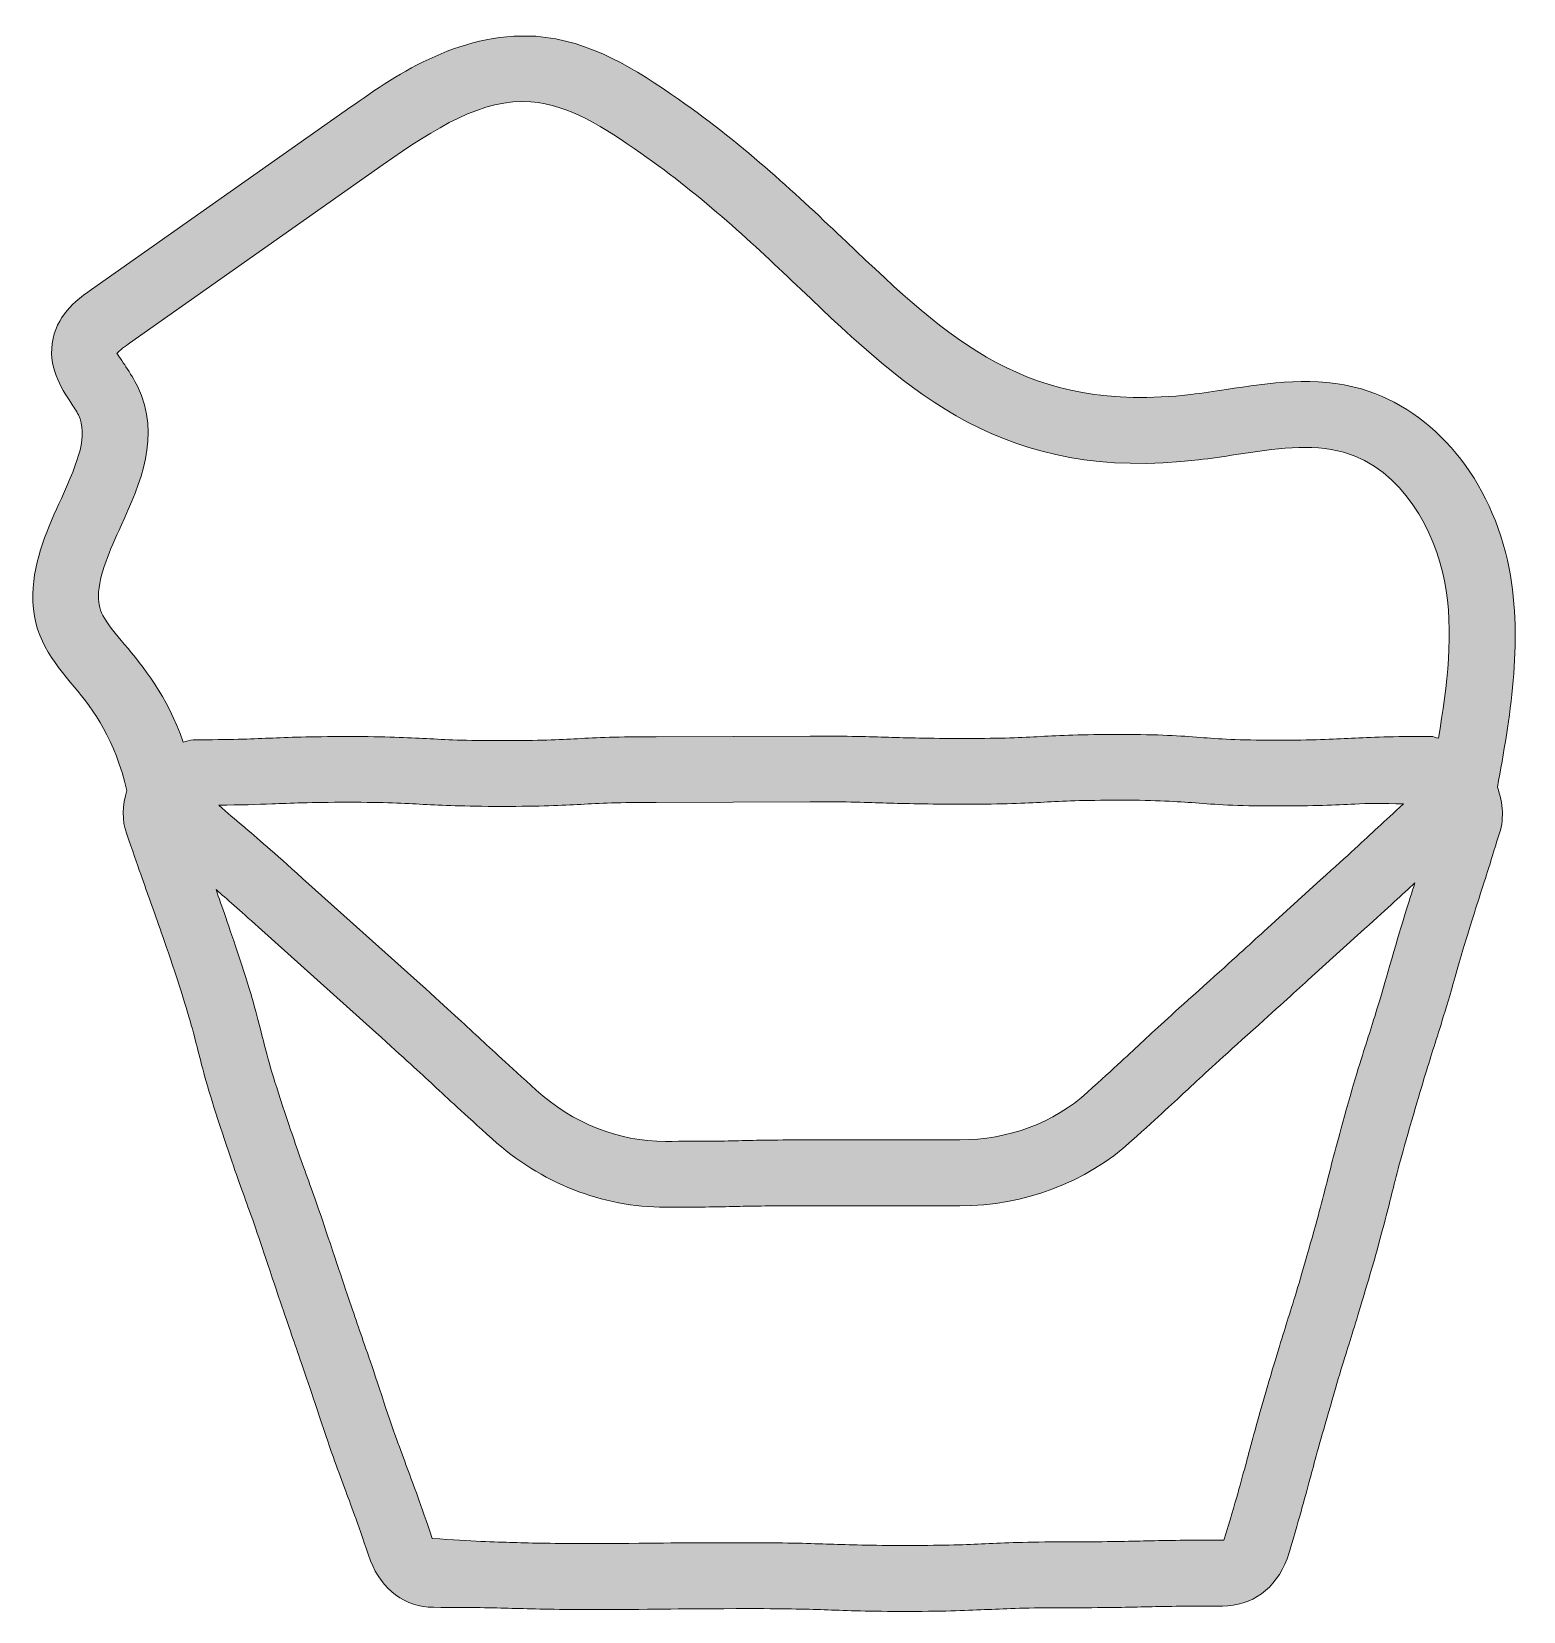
# Model space of a CAD drawing. Header units: millimetres. Extents: x 2.42 to 4.82, y -4.74 to -2.2.
import ezdxf

# ---------------------------------------------------------------- set-up
doc = ezdxf.new("R2010")
doc.units = ezdxf.units.MM
doc.header["$MEASUREMENT"] = 0
doc.layers.add('Outlines', color=7, linetype='Continuous', lineweight=0)

msp = doc.modelspace()

# ---------------------------------------------------------------- hatches: boundary and pattern name
at = {"layer": 'Outlines', "true_color": 0x231f20, "transparency": 33554687}
h = msp.add_hatch(color=250, dxfattribs=at)
h.dxf.hatch_style = 2
edge = h.paths.add_edge_path()
edge.add_spline(control_points=[(4.6051, -3.693), (4.5885, -3.7507), (4.5796, -3.7793), (4.5706, -3.8079), (4.5613, -3.8371), (4.5517, -3.8664), (4.5348, -3.9253), (4.5176, -3.986), (4.51, -4.0159), (4.5021, -4.0466), (4.4948, -4.0752), (4.4876, -4.1041), (4.4714, -4.1606), (4.4549, -4.2185), (4.4459, -4.2475), (4.4366, -4.2764), (4.4276, -4.3057), (4.4183, -4.335), (4.4011, -4.3942), (4.386, -4.4469), (4.378, -4.4766), (4.3708, -4.5031), (4.3622, -4.5358), (4.3543, -4.5644), (4.3346, -4.6288), (4.3346, -4.6288), (4.3339, -4.6288), (4.3322, -4.6288), (4.2685, -4.6288), (4.2368, -4.6295), (4.2051, -4.6302), (4.1737, -4.6309), (4.1424, -4.6316), (4.0797, -4.6316), (4.0149, -4.6316), (3.9829, -4.6333), (3.9505, -4.6347), (3.9195, -4.6361), (3.8881, -4.6374), (3.8261, -4.6374), (3.7634, -4.6374), (3.7321, -4.6364), (3.7009, -4.6354), (3.6687, -4.6343), (3.6365, -4.633), (3.572, -4.633), (3.4444, -4.6326), (3.4442, -4.634), (3.3171, -4.6343), (3.2542, -4.6343), (3.2227, -4.6337), (3.1912, -4.6326), (3.159, -4.6319), (3.1268, -4.6309), (3.0603, -4.6261), (3.0413, -4.5699), (3.0305, -4.541), (3.02, -4.5131), (3.0089, -4.4834), (2.9984, -4.4555), (2.9788, -4.3959), (2.9597, -4.3384), (2.9495, -4.3091), (2.9395, -4.2805), (2.9294, -4.2509), (2.9194, -4.222), (2.8997, -4.1627), (2.8803, -4.1041), (2.8698, -4.0749), (2.8593, -4.0459), (2.8489, -4.017), (2.8386, -3.988), (2.8193, -3.9298), (2.8003, -3.8726), (2.7929, -3.8435), (2.7855, -3.8142), (2.7778, -3.7834), (2.7699, -3.7526), (2.75, -3.6923), (2.7319, -3.6376), (2.7218, -3.6091), (2.7121, -3.5818), (2.7296, -3.597), (2.7495, -3.6143), (2.7804, -3.6423), (2.7804, -3.6423), (2.9695, -3.8118), (2.9695, -3.8118), (3.0164, -3.8542), (3.0394, -3.8756), (3.0627, -3.8971), (3.0859, -3.9188), (3.1094, -3.9405), (3.1566, -3.9832), (3.2346, -4.0538), (3.3336, -4.0931), (3.4358, -4.0931), (3.4956, -4.0931), (3.5255, -4.0924), (3.5553, -4.0917), (3.5848, -4.0911), (3.6141, -4.0907), (3.6726, -4.0907), (3.6726, -4.0907), (3.9095, -4.0907), (3.9095, -4.0907), (4.0139, -4.0907), (4.1124, -4.0535), (4.1861, -3.9863), (4.2316, -3.9453), (4.2547, -3.9236), (4.2771, -3.9029), (4.3012, -3.8806), (4.3243, -3.859), (4.3729, -3.8154), (4.4225, -3.7712), (4.4459, -3.7496), (4.4704, -3.7272), (4.4704, -3.7272), (4.5613, -3.6449), (4.5613, -3.6449), (4.6001, -3.6098), (4.6222, -3.5896), (4.6421, -3.5711), (4.6322, -3.602), (4.623, -3.6308), (4.6051, -3.693)], knot_values=[0, 0, 0, 0, 1, 1, 1, 2, 2, 2, 3, 3, 3, 4, 4, 4, 5, 5, 5, 6, 6, 6, 7, 7, 7, 8, 8, 8, 9, 9, 9, 10, 10, 10, 11, 11, 11, 12, 12, 12, 13, 13, 13, 14, 14, 14, 15, 15, 15, 16, 16, 16, 17, 17, 17, 18, 18, 18, 19, 19, 19, 20, 20, 20, 21, 21, 21, 22, 22, 22, 23, 23, 23, 24, 24, 24, 25, 25, 25, 26, 26, 26, 27, 27, 27, 28, 28, 28, 29, 29, 29, 30, 30, 30, 31, 31, 31, 32, 32, 32, 33, 33, 33, 34, 34, 34, 35, 35, 35, 36, 36, 36, 37, 37, 37, 38, 38, 38, 39, 39, 39, 40, 40, 40, 41, 41, 41, 42, 42, 42, 42], degree=3, periodic=0)
edge = h.paths.add_edge_path()
edge.add_spline(control_points=[(4.6236, -3.4439), (4.6078, -3.4584), (4.595, -3.4702), (4.5827, -3.4818), (4.5599, -3.503), (4.5368, -3.5245), (4.4903, -3.566), (4.4903, -3.566), (4.399, -3.6492), (4.399, -3.6492), (4.3746, -3.6714), (4.3515, -3.6928), (4.3026, -3.7366), (4.253, -3.781), (4.2295, -3.8027), (4.2051, -3.8254), (4.183, -3.8459), (4.16, -3.8673), (4.1152, -3.9078), (4.0607, -3.9574), (3.9877, -3.9846), (3.9095, -3.9846), (3.9095, -3.9846), (3.6726, -3.9846), (3.6726, -3.9846), (3.613, -3.9846), (3.5831, -3.9853), (3.5533, -3.986), (3.5238, -3.9867), (3.4945, -3.987), (3.4358, -3.987), (3.36, -3.987), (3.2863, -3.9581), (3.2277, -3.9047), (3.1809, -3.8623), (3.1578, -3.8409), (3.1345, -3.8194), (3.1113, -3.7977), (3.0878, -3.776), (3.0405, -3.7333), (3.0405, -3.7333), (2.8513, -3.5638), (2.8513, -3.5638), (2.8034, -3.5205), (2.7792, -3.4997), (2.7545, -3.4787), (2.7428, -3.4688), (2.731, -3.4587), (2.7165, -3.446), (2.7516, -3.4456), (2.7789, -3.4449), (2.8019, -3.4439), (2.8324, -3.4427), (2.863, -3.4413), (2.9242, -3.4413), (2.9848, -3.4413), (3.0153, -3.4429), (3.0456, -3.4446), (3.0773, -3.4461), (3.109, -3.4479), (3.1726, -3.4479), (3.2362, -3.4479), (3.2678, -3.4463), (3.2995, -3.4446), (3.3299, -3.443), (3.3602, -3.4415), (3.4208, -3.4415), (3.4208, -3.4415), (3.6687, -3.4404), (3.6687, -3.4404), (3.7302, -3.4404), (3.7608, -3.4415), (3.7915, -3.4425), (3.823, -3.4434), (3.8547, -3.4444), (3.9178, -3.4444), (3.9815, -3.4444), (4.0132, -3.4427), (4.0452, -3.4411), (4.0759, -3.4394), (4.1062, -3.4379), (4.1675, -3.4379), (4.2282, -3.4379), (4.2585, -3.4401), (4.2888, -3.4423), (4.3208, -3.4448), (4.3532, -3.4472), (4.4176, -3.4472), (4.4814, -3.4472), (4.5134, -3.4456), (4.5455, -3.4441), (4.5654, -3.4431), (4.5908, -3.4429), (4.6236, -3.4439)], knot_values=[0, 0, 0, 0, 1, 1, 1, 2, 2, 2, 3, 3, 3, 4, 4, 4, 5, 5, 5, 6, 6, 6, 7, 7, 7, 8, 8, 8, 9, 9, 9, 10, 10, 10, 11, 11, 11, 12, 12, 12, 13, 13, 13, 14, 14, 14, 15, 15, 15, 16, 16, 16, 17, 17, 17, 18, 18, 18, 19, 19, 19, 20, 20, 20, 21, 21, 21, 22, 22, 22, 23, 23, 23, 24, 24, 24, 25, 25, 25, 26, 26, 26, 27, 27, 27, 28, 28, 28, 29, 29, 29, 30, 30, 30, 31, 31, 31, 31], degree=3, periodic=0)
edge = h.paths.add_edge_path()
edge.add_spline(control_points=[(2.5228, -3.1094), (2.5237, -3.0744), (2.5411, -3.0362), (2.5594, -2.9957), (2.59, -2.9283), (2.6245, -2.8519), (2.5855, -2.7718), (2.5804, -2.7611), (2.5738, -2.7507), (2.5671, -2.7404), (2.5619, -2.7323), (2.554, -2.7202), (2.5526, -2.7192), (2.5551, -2.7149), (2.5678, -2.706), (2.5726, -2.7025), (2.5726, -2.7025), (2.9812, -2.4148), (2.9812, -2.4148), (3.0648, -2.3563), (3.1416, -2.3077), (3.2191, -2.3139), (3.2799, -2.3184), (3.3376, -2.3556), (3.3962, -2.3966), (3.4981, -2.4679), (3.5772, -2.543), (3.6537, -2.6157), (3.8289, -2.7824), (3.9808, -2.927), (4.294, -2.8901), (4.3139, -2.8879), (4.3339, -2.8848), (4.3543, -2.8817), (4.4163, -2.8722), (4.4748, -2.8632), (4.5272, -2.8779), (4.623, -2.9052), (4.6747, -3.0067), (4.6898, -3.0851), (4.7057, -3.1673), (4.6944, -3.2532), (4.68, -3.3383), (4.6758, -3.3378), (4.6721, -3.3352), (4.6678, -3.3352), (4.604, -3.3352), (4.572, -3.3367), (4.5399, -3.3383), (4.5096, -3.3398), (4.479, -3.3414), (4.4176, -3.3414), (4.357, -3.3414), (4.3267, -3.3392), (4.2964, -3.3369), (4.2643, -3.3345), (4.232, -3.3321), (4.1675, -3.3321), (4.1035, -3.3321), (4.0718, -3.3338), (4.0397, -3.3354), (4.0091, -3.3371), (3.9787, -3.3386), (3.9178, -3.3386), (3.8563, -3.3386), (3.8256, -3.3376), (3.7949, -3.3366), (3.7634, -3.3357), (3.7317, -3.3347), (3.6687, -3.3347), (3.6687, -3.3347), (3.4208, -3.3357), (3.4208, -3.3357), (3.3574, -3.3357), (3.3257, -3.3373), (3.294, -3.339), (3.2637, -3.3405), (3.2334, -3.3421), (3.1726, -3.3421), (3.112, -3.3421), (3.0815, -3.3405), (3.0511, -3.3388), (3.0195, -3.3373), (2.9878, -3.3355), (2.9242, -3.3355), (2.8608, -3.3355), (2.8291, -3.3367), (2.7974, -3.3381), (2.7669, -3.3393), (2.7363, -3.3407), (2.6753, -3.3407), (2.6696, -3.3407), (2.6647, -3.3438), (2.6592, -3.3446), (2.633, -3.2691), (2.5947, -3.2228), (2.5647, -3.1871), (2.5351, -3.1521), (2.5222, -3.1354), (2.5228, -3.1094)], knot_values=[0, 0, 0, 0, 1, 1, 1, 2, 2, 2, 3, 3, 3, 4, 4, 4, 5, 5, 5, 6, 6, 6, 7, 7, 7, 8, 8, 8, 9, 9, 9, 10, 10, 10, 11, 11, 11, 12, 12, 12, 13, 13, 13, 14, 14, 14, 15, 15, 15, 16, 16, 16, 17, 17, 17, 18, 18, 18, 19, 19, 19, 20, 20, 20, 21, 21, 21, 22, 22, 22, 23, 23, 23, 24, 24, 24, 25, 25, 25, 26, 26, 26, 27, 27, 27, 28, 28, 28, 29, 29, 29, 30, 30, 30, 31, 31, 31, 32, 32, 32, 33, 33, 33, 33], degree=3, periodic=0)
edge = h.paths.add_edge_path()
edge.add_spline(control_points=[(4.7939, -3.0649), (4.7663, -2.9228), (4.6729, -2.8095), (4.5561, -2.7761), (4.4814, -2.7549), (4.4087, -2.7659), (4.3381, -2.7771), (4.3195, -2.7798), (4.3005, -2.7828), (4.2816, -2.785), (4.0173, -2.8152), (3.8954, -2.6994), (3.7266, -2.539), (3.6509, -2.4672), (3.5653, -2.3857), (3.4568, -2.3098), (3.3884, -2.262), (3.3144, -2.2149), (3.2268, -2.2085), (3.1001, -2.2009), (2.9976, -2.2739), (2.9202, -2.3284), (2.9202, -2.3284), (2.5116, -2.616), (2.5116, -2.616), (2.4918, -2.6298), (2.4588, -2.6532), (2.4498, -2.6949), (2.44, -2.7392), (2.4631, -2.7747), (2.4784, -2.7981), (2.4827, -2.8047), (2.4872, -2.8112), (2.4905, -2.8179), (2.5065, -2.851), (2.4908, -2.8908), (2.4631, -2.9521), (2.4422, -2.9981), (2.4186, -3.0503), (2.4171, -3.1064), (2.4152, -3.1738), (2.45, -3.2151), (2.4836, -3.2553), (2.5158, -3.2934), (2.5497, -3.3409), (2.5685, -3.4222), (2.5617, -3.4458), (2.5598, -3.4703), (2.5687, -3.4926), (2.5867, -3.5459), (2.5973, -3.575), (2.6067, -3.6017), (2.6181, -3.6335), (2.6284, -3.662), (2.6495, -3.7255), (2.6682, -3.7822), (2.6756, -3.8113), (2.6829, -3.8402), (2.6908, -3.8713), (2.6985, -3.9023), (2.7187, -3.9629), (2.7385, -4.0228), (2.749, -4.0521), (2.7597, -4.0817), (2.7699, -4.11), (2.7802, -4.1386), (2.7991, -4.1958), (2.8191, -4.2561), (2.8293, -4.2854), (2.8396, -4.3153), (2.8494, -4.3436), (2.8594, -4.3725), (2.8782, -4.429), (2.8987, -4.4907), (2.9096, -4.5196), (2.9209, -4.5503), (2.9311, -4.5772), (2.9416, -4.6054), (2.9607, -4.6619), (2.9788, -4.7088), (3.0169, -4.737), (3.0623, -4.737), (3.1254, -4.737), (3.1569, -4.7377), (3.1884, -4.7387), (3.2206, -4.7394), (3.2527, -4.7405), (3.3171, -4.7405), (3.4444, -4.7405), (3.4442, -4.7391), (3.572, -4.7391), (3.6346, -4.7391), (3.6659, -4.7401), (3.6971, -4.7411), (3.7293, -4.7422), (3.7615, -4.7436), (3.8261, -4.7436), (3.8909, -4.7436), (3.9229, -4.7418), (3.9553, -4.7405), (3.9863, -4.7391), (4.0177, -4.7377), (4.0797, -4.7377), (4.1434, -4.7377), (4.1755, -4.737), (4.2072, -4.7363), (4.2385, -4.7356), (4.2699, -4.7349), (4.3322, -4.7349), (4.3794, -4.7349), (4.418, -4.7077), (4.4366, -4.6588), (4.4562, -4.5933), (4.4642, -4.5641), (4.4731, -4.5306), (4.4803, -4.5045), (4.4879, -4.4755), (4.5031, -4.4235), (4.5196, -4.3656), (4.5286, -4.3367), (4.5379, -4.3077), (4.5468, -4.2785), (4.5561, -4.2492), (4.5734, -4.1896), (4.5899, -4.1317), (4.5975, -4.1017), (4.6047, -4.0724), (4.6123, -4.0428), (4.6195, -4.0135), (4.6368, -3.9546), (4.6533, -3.8971), (4.6622, -3.8685), (4.6712, -3.8399), (4.6805, -3.8106), (4.6902, -3.7813), (4.707, -3.7223), (4.726, -3.6558), (4.7349, -3.628), (4.746, -3.5941), (4.7539, -3.5691), (4.7632, -3.5409), (4.7766, -3.4959), (4.7868, -3.4702), (4.7839, -3.4427), (4.775, -3.4167), (4.7947, -3.3083), (4.8169, -3.1859), (4.7939, -3.0649)], knot_values=[0, 0, 0, 0, 1, 1, 1, 2, 2, 2, 3, 3, 3, 4, 4, 4, 5, 5, 5, 6, 6, 6, 7, 7, 7, 8, 8, 8, 9, 9, 9, 10, 10, 10, 11, 11, 11, 12, 12, 12, 13, 13, 13, 14, 14, 14, 15, 15, 15, 16, 16, 16, 17, 17, 17, 18, 18, 18, 19, 19, 19, 20, 20, 20, 21, 21, 21, 22, 22, 22, 23, 23, 23, 24, 24, 24, 25, 25, 25, 26, 26, 26, 27, 27, 27, 28, 28, 28, 29, 29, 29, 30, 30, 30, 31, 31, 31, 32, 32, 32, 33, 33, 33, 34, 34, 34, 35, 35, 35, 36, 36, 36, 37, 37, 37, 38, 38, 38, 39, 39, 39, 40, 40, 40, 41, 41, 41, 42, 42, 42, 43, 43, 43, 44, 44, 44, 45, 45, 45, 46, 46, 46, 47, 47, 47, 48, 48, 48, 49, 49, 49, 49], degree=3, periodic=0)

# ---------------------------------------------------------------- linework, layer by layer
at = {"layer": 'Outlines'}
for points, knots in [([(4.7939, -3.0649), (4.7663, -2.9228), (4.6729, -2.8095), (4.5561, -2.7761), (4.4814, -2.7549), (4.4087, -2.7659), (4.3381, -2.7771), (4.3195, -2.7798), (4.3005, -2.7828), (4.2816, -2.785), (4.0173, -2.8152), (3.8954, -2.6994), (3.7266, -2.539), (3.6509, -2.4672), (3.5653, -2.3857), (3.4568, -2.3098), (3.3884, -2.262), (3.3144, -2.2149), (3.2268, -2.2085), (3.1001, -2.2009), (2.9976, -2.2739), (2.9202, -2.3284), (2.9202, -2.3284), (2.5116, -2.616), (2.5116, -2.616), (2.4918, -2.6298), (2.4588, -2.6532), (2.4498, -2.6949), (2.44, -2.7392), (2.4631, -2.7747), (2.4784, -2.7981), (2.4827, -2.8047), (2.4872, -2.8112), (2.4905, -2.8179), (2.5065, -2.851), (2.4908, -2.8908), (2.4631, -2.9521), (2.4422, -2.9981), (2.4186, -3.0503), (2.4171, -3.1064), (2.4152, -3.1738), (2.45, -3.2151), (2.4836, -3.2553), (2.5158, -3.2934), (2.5497, -3.3409), (2.5685, -3.4222), (2.5617, -3.4458), (2.5598, -3.4703), (2.5687, -3.4926), (2.5867, -3.5459), (2.5973, -3.575), (2.6067, -3.6017), (2.6181, -3.6335), (2.6284, -3.662), (2.6495, -3.7255), (2.6682, -3.7822), (2.6756, -3.8113), (2.6829, -3.8402), (2.6908, -3.8713), (2.6985, -3.9023), (2.7187, -3.9629), (2.7385, -4.0228), (2.749, -4.0521), (2.7597, -4.0817), (2.7699, -4.11), (2.7802, -4.1386), (2.7991, -4.1958), (2.8191, -4.2561), (2.8293, -4.2854), (2.8396, -4.3153), (2.8494, -4.3436), (2.8594, -4.3725), (2.8782, -4.429), (2.8987, -4.4907), (2.9096, -4.5196), (2.9209, -4.5503), (2.9311, -4.5772), (2.9416, -4.6054), (2.9607, -4.6619), (2.9788, -4.7088), (3.0169, -4.737), (3.0623, -4.737), (3.1254, -4.737), (3.1569, -4.7377), (3.1884, -4.7387), (3.2206, -4.7394), (3.2527, -4.7405), (3.3171, -4.7405), (3.4444, -4.7405), (3.4442, -4.7391), (3.572, -4.7391), (3.6346, -4.7391), (3.6659, -4.7401), (3.6971, -4.7411), (3.7293, -4.7422), (3.7615, -4.7436), (3.8261, -4.7436), (3.8909, -4.7436), (3.9229, -4.7418), (3.9553, -4.7405), (3.9863, -4.7391), (4.0177, -4.7377), (4.0797, -4.7377), (4.1434, -4.7377), (4.1755, -4.737), (4.2072, -4.7363), (4.2385, -4.7356), (4.2699, -4.7349), (4.3322, -4.7349), (4.3794, -4.7349), (4.418, -4.7077), (4.4366, -4.6588), (4.4562, -4.5933), (4.4642, -4.5641), (4.4731, -4.5306), (4.4803, -4.5045), (4.4879, -4.4755), (4.5031, -4.4235), (4.5196, -4.3656), (4.5286, -4.3367), (4.5379, -4.3077), (4.5468, -4.2785), (4.5561, -4.2492), (4.5734, -4.1896), (4.5899, -4.1317), (4.5975, -4.1017), (4.6047, -4.0724), (4.6123, -4.0428), (4.6195, -4.0135), (4.6368, -3.9546), (4.6533, -3.8971), (4.6622, -3.8685), (4.6712, -3.8399), (4.6805, -3.8106), (4.6902, -3.7813), (4.707, -3.7223), (4.726, -3.6558), (4.7349, -3.628), (4.746, -3.5941), (4.7539, -3.5691), (4.7632, -3.5409), (4.7766, -3.4959), (4.7868, -3.4702), (4.7839, -3.4427), (4.775, -3.4167), (4.7947, -3.3083), (4.8169, -3.1859), (4.7939, -3.0649)], [0, 0, 0, 0, 1, 1, 1, 2, 2, 2, 3, 3, 3, 4, 4, 4, 5, 5, 5, 6, 6, 6, 7, 7, 7, 8, 8, 8, 9, 9, 9, 10, 10, 10, 11, 11, 11, 12, 12, 12, 13, 13, 13, 14, 14, 14, 15, 15, 15, 16, 16, 16, 17, 17, 17, 18, 18, 18, 19, 19, 19, 20, 20, 20, 21, 21, 21, 22, 22, 22, 23, 23, 23, 24, 24, 24, 25, 25, 25, 26, 26, 26, 27, 27, 27, 28, 28, 28, 29, 29, 29, 30, 30, 30, 31, 31, 31, 32, 32, 32, 33, 33, 33, 34, 34, 34, 35, 35, 35, 36, 36, 36, 37, 37, 37, 38, 38, 38, 39, 39, 39, 40, 40, 40, 41, 41, 41, 42, 42, 42, 43, 43, 43, 44, 44, 44, 45, 45, 45, 46, 46, 46, 47, 47, 47, 48, 48, 48, 49, 49, 49, 49]), ([(2.5228, -3.1094), (2.5237, -3.0744), (2.5411, -3.0362), (2.5594, -2.9957), (2.59, -2.9283), (2.6245, -2.8519), (2.5855, -2.7718), (2.5804, -2.7611), (2.5738, -2.7507), (2.5671, -2.7404), (2.5619, -2.7323), (2.554, -2.7202), (2.5526, -2.7192), (2.5551, -2.7149), (2.5678, -2.706), (2.5726, -2.7025), (2.5726, -2.7025), (2.9812, -2.4148), (2.9812, -2.4148), (3.0648, -2.3563), (3.1416, -2.3077), (3.2191, -2.3139), (3.2799, -2.3184), (3.3376, -2.3556), (3.3962, -2.3966), (3.4981, -2.4679), (3.5772, -2.543), (3.6537, -2.6157), (3.8289, -2.7824), (3.9808, -2.927), (4.294, -2.8901), (4.3139, -2.8879), (4.3339, -2.8848), (4.3543, -2.8817), (4.4163, -2.8722), (4.4748, -2.8632), (4.5272, -2.8779), (4.623, -2.9052), (4.6747, -3.0067), (4.6898, -3.0851), (4.7057, -3.1673), (4.6944, -3.2532), (4.68, -3.3383), (4.6758, -3.3378), (4.6721, -3.3352), (4.6678, -3.3352), (4.604, -3.3352), (4.572, -3.3367), (4.5399, -3.3383), (4.5096, -3.3398), (4.479, -3.3414), (4.4176, -3.3414), (4.357, -3.3414), (4.3267, -3.3392), (4.2964, -3.3369), (4.2643, -3.3345), (4.232, -3.3321), (4.1675, -3.3321), (4.1035, -3.3321), (4.0718, -3.3338), (4.0397, -3.3354), (4.0091, -3.3371), (3.9787, -3.3386), (3.9178, -3.3386), (3.8563, -3.3386), (3.8256, -3.3376), (3.7949, -3.3366), (3.7634, -3.3357), (3.7317, -3.3347), (3.6687, -3.3347), (3.6687, -3.3347), (3.4208, -3.3357), (3.4208, -3.3357), (3.3574, -3.3357), (3.3257, -3.3373), (3.294, -3.339), (3.2637, -3.3405), (3.2334, -3.3421), (3.1726, -3.3421), (3.112, -3.3421), (3.0815, -3.3405), (3.0511, -3.3388), (3.0195, -3.3373), (2.9878, -3.3355), (2.9242, -3.3355), (2.8608, -3.3355), (2.8291, -3.3367), (2.7974, -3.3381), (2.7669, -3.3393), (2.7363, -3.3407), (2.6753, -3.3407), (2.6696, -3.3407), (2.6647, -3.3438), (2.6592, -3.3446), (2.633, -3.2691), (2.5947, -3.2228), (2.5647, -3.1871), (2.5351, -3.1521), (2.5222, -3.1354), (2.5228, -3.1094)], [0, 0, 0, 0, 1, 1, 1, 2, 2, 2, 3, 3, 3, 4, 4, 4, 5, 5, 5, 6, 6, 6, 7, 7, 7, 8, 8, 8, 9, 9, 9, 10, 10, 10, 11, 11, 11, 12, 12, 12, 13, 13, 13, 14, 14, 14, 15, 15, 15, 16, 16, 16, 17, 17, 17, 18, 18, 18, 19, 19, 19, 20, 20, 20, 21, 21, 21, 22, 22, 22, 23, 23, 23, 24, 24, 24, 25, 25, 25, 26, 26, 26, 27, 27, 27, 28, 28, 28, 29, 29, 29, 30, 30, 30, 31, 31, 31, 32, 32, 32, 33, 33, 33, 33]), ([(4.6236, -3.4439), (4.6078, -3.4584), (4.595, -3.4702), (4.5827, -3.4818), (4.5599, -3.503), (4.5368, -3.5245), (4.4903, -3.566), (4.4903, -3.566), (4.399, -3.6492), (4.399, -3.6492), (4.3746, -3.6714), (4.3515, -3.6928), (4.3026, -3.7366), (4.253, -3.781), (4.2295, -3.8027), (4.2051, -3.8254), (4.183, -3.8459), (4.16, -3.8673), (4.1152, -3.9078), (4.0607, -3.9574), (3.9877, -3.9846), (3.9095, -3.9846), (3.9095, -3.9846), (3.6726, -3.9846), (3.6726, -3.9846), (3.613, -3.9846), (3.5831, -3.9853), (3.5533, -3.986), (3.5238, -3.9867), (3.4945, -3.987), (3.4358, -3.987), (3.36, -3.987), (3.2863, -3.9581), (3.2277, -3.9047), (3.1809, -3.8623), (3.1578, -3.8409), (3.1345, -3.8194), (3.1113, -3.7977), (3.0878, -3.776), (3.0405, -3.7333), (3.0405, -3.7333), (2.8513, -3.5638), (2.8513, -3.5638), (2.8034, -3.5205), (2.7792, -3.4997), (2.7545, -3.4787), (2.7428, -3.4688), (2.731, -3.4587), (2.7165, -3.446), (2.7516, -3.4456), (2.7789, -3.4449), (2.8019, -3.4439), (2.8324, -3.4427), (2.863, -3.4413), (2.9242, -3.4413), (2.9848, -3.4413), (3.0153, -3.4429), (3.0456, -3.4446), (3.0773, -3.4461), (3.109, -3.4479), (3.1726, -3.4479), (3.2362, -3.4479), (3.2678, -3.4463), (3.2995, -3.4446), (3.3299, -3.443), (3.3602, -3.4415), (3.4208, -3.4415), (3.4208, -3.4415), (3.6687, -3.4404), (3.6687, -3.4404), (3.7302, -3.4404), (3.7608, -3.4415), (3.7915, -3.4425), (3.823, -3.4434), (3.8547, -3.4444), (3.9178, -3.4444), (3.9815, -3.4444), (4.0132, -3.4427), (4.0452, -3.4411), (4.0759, -3.4394), (4.1062, -3.4379), (4.1675, -3.4379), (4.2282, -3.4379), (4.2585, -3.4401), (4.2888, -3.4423), (4.3208, -3.4448), (4.3532, -3.4472), (4.4176, -3.4472), (4.4814, -3.4472), (4.5134, -3.4456), (4.5455, -3.4441), (4.5654, -3.4431), (4.5908, -3.4429), (4.6236, -3.4439)], [0, 0, 0, 0, 1, 1, 1, 2, 2, 2, 3, 3, 3, 4, 4, 4, 5, 5, 5, 6, 6, 6, 7, 7, 7, 8, 8, 8, 9, 9, 9, 10, 10, 10, 11, 11, 11, 12, 12, 12, 13, 13, 13, 14, 14, 14, 15, 15, 15, 16, 16, 16, 17, 17, 17, 18, 18, 18, 19, 19, 19, 20, 20, 20, 21, 21, 21, 22, 22, 22, 23, 23, 23, 24, 24, 24, 25, 25, 25, 26, 26, 26, 27, 27, 27, 28, 28, 28, 29, 29, 29, 30, 30, 30, 31, 31, 31, 31]), ([(4.6051, -3.693), (4.5885, -3.7507), (4.5796, -3.7793), (4.5706, -3.8079), (4.5613, -3.8371), (4.5517, -3.8664), (4.5348, -3.9253), (4.5176, -3.986), (4.51, -4.0159), (4.5021, -4.0466), (4.4948, -4.0752), (4.4876, -4.1041), (4.4714, -4.1606), (4.4549, -4.2185), (4.4459, -4.2475), (4.4366, -4.2764), (4.4276, -4.3057), (4.4183, -4.335), (4.4011, -4.3942), (4.386, -4.4469), (4.378, -4.4766), (4.3708, -4.5031), (4.3622, -4.5358), (4.3543, -4.5644), (4.3346, -4.6288), (4.3346, -4.6288), (4.3339, -4.6288), (4.3322, -4.6288), (4.2685, -4.6288), (4.2368, -4.6295), (4.2051, -4.6302), (4.1737, -4.6309), (4.1424, -4.6316), (4.0797, -4.6316), (4.0149, -4.6316), (3.9829, -4.6333), (3.9505, -4.6347), (3.9195, -4.6361), (3.8881, -4.6374), (3.8261, -4.6374), (3.7634, -4.6374), (3.7321, -4.6364), (3.7009, -4.6354), (3.6687, -4.6343), (3.6365, -4.633), (3.572, -4.633), (3.4444, -4.6326), (3.4442, -4.634), (3.3171, -4.6343), (3.2542, -4.6343), (3.2227, -4.6337), (3.1912, -4.6326), (3.159, -4.6319), (3.1268, -4.6309), (3.0603, -4.6261), (3.0413, -4.5699), (3.0305, -4.541), (3.02, -4.5131), (3.0089, -4.4834), (2.9984, -4.4555), (2.9788, -4.3959), (2.9597, -4.3384), (2.9495, -4.3091), (2.9395, -4.2805), (2.9294, -4.2509), (2.9194, -4.222), (2.8997, -4.1627), (2.8803, -4.1041), (2.8698, -4.0749), (2.8593, -4.0459), (2.8489, -4.017), (2.8386, -3.988), (2.8193, -3.9298), (2.8003, -3.8726), (2.7929, -3.8435), (2.7855, -3.8142), (2.7778, -3.7834), (2.7699, -3.7526), (2.75, -3.6923), (2.7319, -3.6376), (2.7218, -3.6091), (2.7121, -3.5818), (2.7296, -3.597), (2.7495, -3.6143), (2.7804, -3.6423), (2.7804, -3.6423), (2.9695, -3.8118), (2.9695, -3.8118), (3.0164, -3.8542), (3.0394, -3.8756), (3.0627, -3.8971), (3.0859, -3.9188), (3.1094, -3.9405), (3.1566, -3.9832), (3.2346, -4.0538), (3.3336, -4.0931), (3.4358, -4.0931), (3.4956, -4.0931), (3.5255, -4.0924), (3.5553, -4.0917), (3.5848, -4.0911), (3.6141, -4.0907), (3.6726, -4.0907), (3.6726, -4.0907), (3.9095, -4.0907), (3.9095, -4.0907), (4.0139, -4.0907), (4.1124, -4.0535), (4.1861, -3.9863), (4.2316, -3.9453), (4.2547, -3.9236), (4.2771, -3.9029), (4.3012, -3.8806), (4.3243, -3.859), (4.3729, -3.8154), (4.4225, -3.7712), (4.4459, -3.7496), (4.4704, -3.7272), (4.4704, -3.7272), (4.5613, -3.6449), (4.5613, -3.6449), (4.6001, -3.6098), (4.6222, -3.5896), (4.6421, -3.5711), (4.6322, -3.602), (4.623, -3.6308), (4.6051, -3.693)], [0, 0, 0, 0, 1, 1, 1, 2, 2, 2, 3, 3, 3, 4, 4, 4, 5, 5, 5, 6, 6, 6, 7, 7, 7, 8, 8, 8, 9, 9, 9, 10, 10, 10, 11, 11, 11, 12, 12, 12, 13, 13, 13, 14, 14, 14, 15, 15, 15, 16, 16, 16, 17, 17, 17, 18, 18, 18, 19, 19, 19, 20, 20, 20, 21, 21, 21, 22, 22, 22, 23, 23, 23, 24, 24, 24, 25, 25, 25, 26, 26, 26, 27, 27, 27, 28, 28, 28, 29, 29, 29, 30, 30, 30, 31, 31, 31, 32, 32, 32, 33, 33, 33, 34, 34, 34, 35, 35, 35, 36, 36, 36, 37, 37, 37, 38, 38, 38, 39, 39, 39, 40, 40, 40, 41, 41, 41, 42, 42, 42, 42])]:
    msp.add_open_spline(points, degree=3, knots=knots, dxfattribs=at)

doc.saveas('drawing.dxf')
